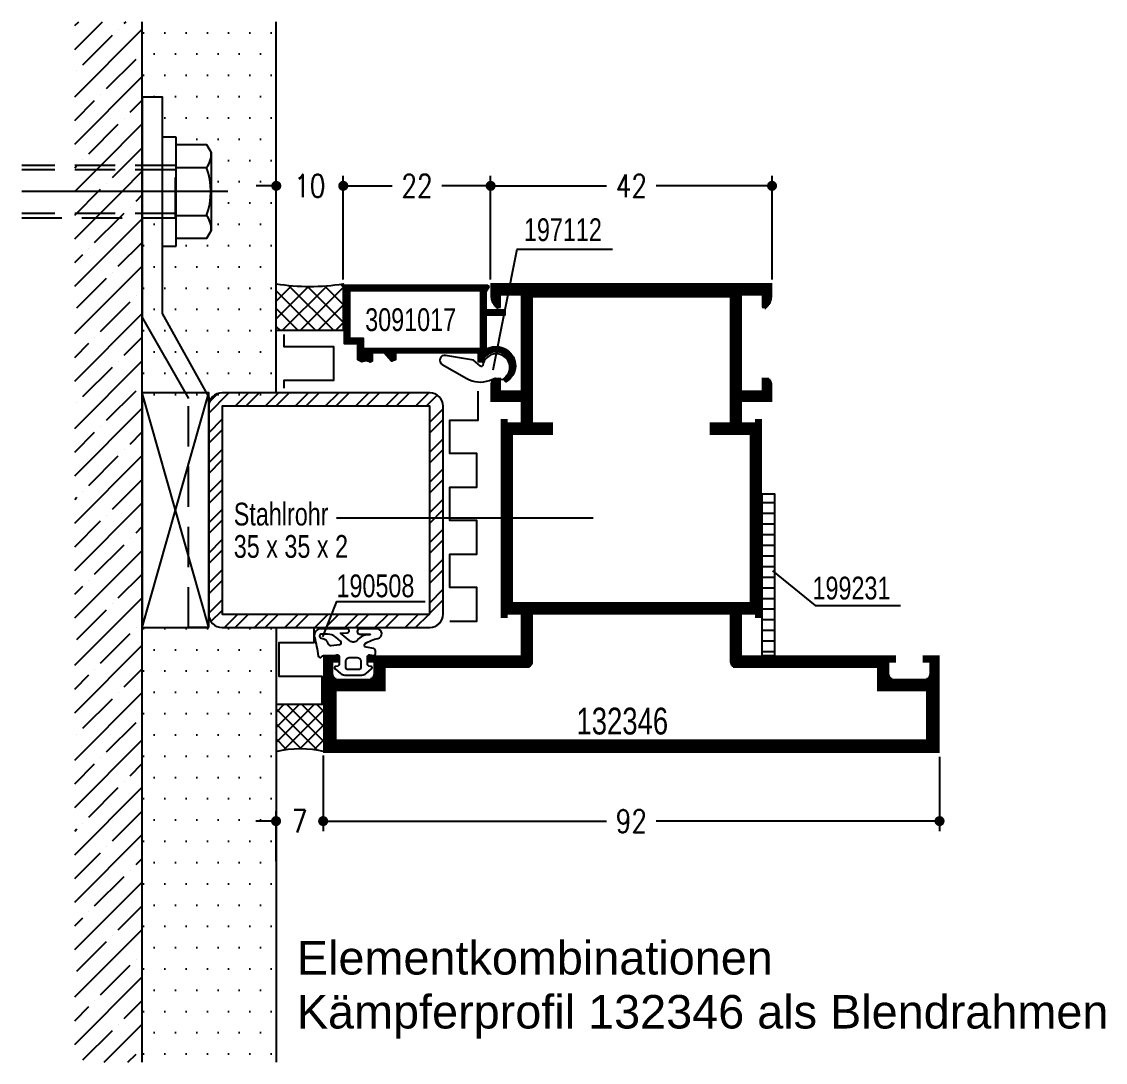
# Model space of a CAD drawing. Extents: x 14 to 197, y 20 to 259.
# Drawn here: x 29 to 109.9, y 97.8 to 175.4 of the extents above; entities that cross this region are included whole.
import ezdxf

# ---------------------------------------------------------------- set-up
doc = ezdxf.new("R2010")
doc.units = 0
doc.header["$LTSCALE"] = 6
for name, pattern in [('AUSGEZOGEN', [0]), ('CENTER', [50.800000000000004, 31.75, -6.35, 6.35, -6.35]), ('VERDECKT', [0.75, 0.5, -0.25])]:
    doc.linetypes.add(name, pattern=pattern)
doc.layers.get('0').update_dxf_attribs({"color": 4, "linetype": 'CONTINUOUS'})
doc.layers.get('Defpoints').update_dxf_attribs({"linetype": 'CONTINUOUS'})
for name, color, linetype in [('01TXT', 7, 'CONTINUOUS'), ('CENT_25', 2, 'CENTER'), ('CONST18', 3, 'AUSGEZOGEN'), ('CONST25', 2, 'CONTINUOUS'), ('CONST35', 7, 'CONTINUOUS'), ('DICHT_PAR', 3, 'CONTINUOUS'), ('HIDE_25', 3, 'VERDECKT'), ('KN_PAR', 3, 'CONTINUOUS'), ('KN_SCH', 3, 'CONTINUOUS'), ('LLMASSE', 7, 'AUSGEZOGEN'), ('PNR', 7, 'CONTINUOUS'), ('TEXT', 7, 'CONTINUOUS')]:
    doc.layers.add(name, color=color, linetype=linetype)
doc.styles.add('SIM80S00', font='simplex.shx', dxfattribs={"width": 0.8})
doc.styles.add('SWISSCL', font='swisscl.ttf')
doc.styles.add('SWISSL', font='swissl.ttf')
doc.dimstyles.new('BEM_DOC_2', dxfattribs={"dimscale": 0.5, "dimtxt": 3.4, "dimasz": 1.5, "dimexe": 1.5, "dimexo": 0.6, "dimgap": 1.5, "dimtad": 0, "dimlfac": 2, "dimdsep": 46, "dimtxsty": 'SIM80S00', "dimblk": 'PUNKT', "dimcen": 0, "dimclrd": 3, "dimclre": 3, "dimclrt": 3, "dimadec": 0, "dimazin": 0, "dimtfac": 0.6999999999999998, "dimtofl": 0, "dimtmove": 2, "dimatfit": 3, "dimldrblk": 'PUNKT', "dimfxl": 1, "dimtolj": 1, "dimarcsym": 0})
pattern_1 = [(0, (0, 0), (0.79375, 1.5875), [0, -1.5875])]

# ---------------------------------------------------------------- blocks, each defined once
blk = doc.blocks.new('WI190508')
at = {"linetype": 'CONTINUOUS'}
for points in [[(4, 0.330593, 0.494357), (2.737419, 1.295503, -0.035396), (-0.037156, 0.74769, 0.7191390000000001), (-0.15, 0.190192, -0.267949), (0, -0.069615), (0, -1.687299), (0.089778, -2.022354, -0.493145), (-0.2, -2.4), (-1.269802, -2.4, -0.339454), (-1.55958, -2.177646), (-1.647845, -1.848236, 0.606815), (-1.994239, -1.771442), (-2.666044, -2.572069, 0.176327), (-2.9, -3.214857), (-2.9, -5.785143, 0.176327), (-2.666044, -6.427931), (-1.994239, -7.228558, 0.606815), (-1.647845, -7.151764), (-1.55958, -6.822353999999999, -0.339454), (-1.269802, -6.6), (-0.2, -6.6, -0.458807), (0.096639, -6.944777), (0.00224, -7.570148, 0.458807), (0.2, -7.8), (0.74827, -7.8, 0.36397), (1.043712, -7.552094), (1.247227, -6.397906, -0.676335), (1.792219, -6.283492, -0.102989), (2.554156, -8.173867, 0.8837860000000001), (4, -8.04999), (3.999963, -5.482666, 1), (3.199963, -5.482678), (3.199981, -6.959881, -1.000006), (3.107969, -6.959881), (3.107969, -6.747519, 0.236839), (2.316582, -5.137422, -0.426544), (2.183394, -3.990297), (3.35751, -2.569926), (3.4, -3.584999, 1), (4, -3.584999), (4, 0.330593)], [(3.2, -0.628273), (3.2, 0.230593, 0.876976), (2.610222, 0.308239), (2.50596, -0.080872, -0.282773), (1.897392, -0.65679, 0.3848), (1.502766, -1.198664), (1.634079, -2.44197, 0.664354), (2.163647, -2.601599), (2.741515, -1.90253, 0.174429), (3.2, -0.628273)], [(-0.3, -5.1, -0.414214), (-0.8, -5.6), (-1.8, -5.6, -0.414214), (-2.1, -5.3), (-2.1, -3.7, -0.414214), (-1.8, -3.4), (-0.8, -3.4, -0.414214), (-0.3, -3.9), (-0.3, -5.1)]]:
    blk.add_lwpolyline(points, format="xyb", close=True, dxfattribs=at)
blk = doc.blocks.new('B-LL3091017')
at = {"layer": 'KN_SCH'}
h = blk.add_hatch(dxfattribs=at)
h.set_pattern_fill('_U', color=256, scale=0.2, angle=90, style=0, pattern_type=0)
h.set_pattern_definition([(90, (-6.131679800926612, 9.469847541320295), (-0.2, 1.224606353822377e-17), [])])
edge = h.paths.add_edge_path()
edge.add_line((-0.2000000000009834, 0.415470053889778), (-0.4500000000007063, 0.2711324865925286))
edge.add_line((-0.4500000000007063, 0.2711324865925286), (-1.192820323028281, 0.7000000000520137))
edge.add_line((-1.192820323028281, 0.7000000000520137), (-3.9000000000007, 0.7000000000520137))
edge.add_line((-3.9000000000007, 0.7000000000520137), (-3.9000000000007, -2.099999999956796))
edge.add_line((-3.9000000000007, -2.099999999956796), (-4.69999999997213, -2.099999999974377))
edge.add_line((-4.69999999997213, -2.099999999974377), (-4.700000000002895, 0.70000000005696))
edge.add_line((-4.700000000002895, 0.70000000005696), (-9.727387838692433, 0.6999999999325972))
edge.add_line((-9.727387838692433, 0.6999999999325972), (-9.528269250159578, 0.05294117644418961))
edge.add_arc((-12.29999999872904, -0.8000000008871568), 2.89999999906083, -89.92098258777139, 17.104635200147015, ccw=False)
edge.add_arc((-12.18013563536923, -0.9023955340299805), 2.800000000000014, 209.2081415122017, 267.62840437632906, ccw=False)
edge.add_line((-14.62412332264755, -2.268749874760098), (-14.4292421463304, -2.06928790290832))
edge.add_line((-14.4292421463304, -2.06928790290832), (-13.75317870728265, -2.384541461934856))
edge.add_arc((-12.2999999992584, -0.8000000003272918), 2.150000000234527, 227.476148093069, 434.3952468897883)
edge.add_line((-11.72165059867077, 1.270751547263192), (-11.67196451362344, 1.800000000072703))
edge.add_line((-11.67196451362344, 1.800000000072703), (-10.29999999984433, 1.800000000228566))
edge.add_line((-10.29999999984433, 1.800000000228566), (-10.30000000000327, 14.20000000005201))
edge.add_line((-10.30000000000328, 14.20000000005201), (-11.35995849235872, 14.200000000052))
edge.add_line((-11.35995849235872, 14.200000000052), (-11.58555826417151, 14.81983027894176))
edge.add_line((-11.58555826417151, 14.81983027894176), (-10.30000000000071, 15.8985417442644))
edge.add_line((-10.30000000000071, 15.8985417442644), (-10.30000000000071, 17.700000000052))
edge.add_line((-10.30000000000071, 17.700000000052), (-11.57394825535001, 17.70000000005201))
edge.add_line((-11.57394825535001, 17.70000000005201), (-11.70205327634678, 17.96789249301427))
edge.add_arc((-12.71191334812911, 18.6161074528359), 1.199999999465322, 327.304165933598, 390.0745233803037)
edge.add_line((-11.67346414991038, 19.2174586492558), (-11.37731420804809, 19.80000000005201))
edge.add_line((-11.37731420804809, 19.80000000005201), (-8.999999999997629, 19.80000000005199))
edge.add_line((-8.99999999999763, 19.80000000005199), (-9.0000000000284, 21.80000000002304))
edge.add_line((-9.000000000028399, 21.80000000002304), (-0.2000000000514977, 21.80000000010151))
edge.add_line((-0.2000000000514977, 21.80000000010151), (-0.2000000000009834, 0.4154700538897771))
h.paths.add_polyline_path([(-1.000000000000698, 1.500000000052034), (-9.70000000000072, 1.500000000052013), (-9.700000000000706, 19.00000000003968), (-8.19999999991764, 19.00000000013197), (-8.200000000009936, 21.00000000005201), (-1.000000000000703, 21.00000000005204)], flags=16)
at = {"layer": 'KN_PAR'}
blk.add_lwpolyline([(-0.2000000000009834, 0.415470053889778), (-0.4500000000007063, 0.2711324865925286), (-1.192820323028281, 0.7000000000520137), (-3.9000000000007, 0.7000000000520137), (-3.9000000000007, -2.099999999956796), (-4.69999999997213, -2.099999999974377), (-4.700000000002895, 0.70000000005696), (-9.727387838692433, 0.6999999999325972), (-9.528269250159576, 0.05294117644418961, -0.5041816791603327), (-12.29600056936972, -3.69999724211302, -0.26057490377308), (-14.62412332264755, -2.268749874760098), (-14.4292421463304, -2.06928790290832), (-13.75317870728265, -2.384541461934856, 1.267573365754594), (-11.72165059867077, 1.270751547263192), (-11.67196451362344, 1.800000000072703), (-10.29999999984433, 1.800000000228566), (-10.30000000000328, 14.20000000005201), (-11.35995849235872, 14.200000000052), (-11.58555826417151, 14.81983027894176), (-10.30000000000071, 15.8985417442644), (-10.30000000000071, 17.700000000052), (-11.57394825535001, 17.70000000005201), (-11.70205327634678, 17.96789249301427, 0.2809477689696845), (-11.67346414991038, 19.2174586492558), (-11.37731420804809, 19.80000000005201), (-8.99999999999763, 19.80000000005199), (-9.000000000028399, 21.80000000002304), (-0.2000000000514977, 21.80000000010151), (-0.2000000000009834, 0.415470053889778)], format="xyb", close=True, dxfattribs=at)
blk.add_lwpolyline([(-1.000000000000698, 1.500000000052034), (-9.70000000000072, 1.500000000052013), (-9.700000000000706, 19.00000000003968), (-8.19999999991764, 19.00000000013197), (-8.200000000009936, 21.00000000005201), (-1.000000000000703, 21.00000000005204), (-1.000000000000698, 1.500000000052034)], close=True, dxfattribs=at)
blk = doc.blocks.new('PUNKT')
at = {"color": 0, "linetype": 'CONTINUOUS'}
blk.add_line((-0.5, 0), (-1, 0), dxfattribs=at)
at = {"color": 0, "linetype": 'CONTINUOUS', "const_width": 0.5}
blk.add_lwpolyline([(-0.25, 0, 1), (0.25, 0, 1)], format="xyb", close=True, dxfattribs=at)
blk = doc.blocks.new('*D31')
at = {"layer": 'Defpoints', "color": 0, "transparency": 16777216}
for p in [(53.00437400286387, 163.2), (53.00437400286387, 155.9), (64.00437400286387, 155.899976)]:
    blk.add_point(p, dxfattribs=at)
at = {"layer": 'LLMASSE', "color": 3, "lineweight": -2, "transparency": 16777216}
for p, q in [((53.00437400286387, 156.2), (53.00437400286387, 163.95)), ((64.00437400286387, 156.199976), (64.00437400286387, 163.95)), ((53.75437400286387, 163.2), (56.65342162191149, 163.2)), ((63.25437400286387, 163.2), (60.35532638381625, 163.2))]:
    blk.add_line(p, q, dxfattribs=at)
at = {"layer": 'LLMASSE', "color": 3, "lineweight": -2, "transparency": 16777216, "xscale": 0.75, "yscale": 0.75, "zscale": 0.75, "rotation": 180}
blk.add_blockref('PUNKT', (53.00437400286387, 163.2), dxfattribs=at)
at = {"layer": 'LLMASSE', "color": 3, "lineweight": -2, "transparency": 16777216, "xscale": 0.75, "yscale": 0.75, "zscale": 0.75}
blk.add_blockref('PUNKT', (64.00437400286387, 163.2), dxfattribs=at)
at = {"layer": 'LLMASSE', "color": 3, "transparency": 16777216, "insert": (58.50437400286387, 163.2), "char_height": 1.7, "attachment_point": 5, "style": 'SIM80S00'}
blk.add_mtext('\\A1;22', dxfattribs=at)
blk = doc.blocks.new('*D32')
at = {"layer": 'Defpoints', "color": 0, "transparency": 16777216}
for p in [(51.50437418857814, 120.9000009999984), (97.50437200286365, 120.8999755000001), (97.50437200286365, 115.800001)]:
    blk.add_point(p, dxfattribs=at)
at = {"layer": 'LLMASSE', "color": 3, "lineweight": -2, "transparency": 16777216}
for p, q in [((51.50437418857814, 120.6000009999984), (51.50437418857814, 115.050001)), ((97.50437200286365, 120.5999755000001), (97.50437200286365, 115.050001)), ((52.25437418857814, 115.800001), (72.65342071476852, 115.800001)), ((96.75437200286365, 115.800001), (76.35532547667327, 115.800001))]:
    blk.add_line(p, q, dxfattribs=at)
at = {"layer": 'LLMASSE', "color": 3, "lineweight": -2, "transparency": 16777216, "xscale": 0.75, "yscale": 0.75, "zscale": 0.75, "rotation": 180}
blk.add_blockref('PUNKT', (51.50437418857814, 115.800001), dxfattribs=at)
at = {"layer": 'LLMASSE', "color": 3, "lineweight": -2, "transparency": 16777216, "xscale": 0.75, "yscale": 0.75, "zscale": 0.75}
blk.add_blockref('PUNKT', (97.50437200286365, 115.800001), dxfattribs=at)
at = {"layer": 'LLMASSE', "color": 3, "transparency": 16777216, "insert": (74.5043730957209, 115.800001), "char_height": 1.7, "attachment_point": 5, "style": 'SIM80S00'}
blk.add_mtext('\\A1;92', dxfattribs=at)
blk = doc.blocks.new('*D33')
at = {"layer": 'Defpoints', "color": 0, "transparency": 16777216}
for p in [(64.00437400286387, 163.2), (64.00437400286387, 155.899976), (85.00437000286388, 155.9)]:
    blk.add_point(p, dxfattribs=at)
at = {"layer": 'LLMASSE', "color": 3, "lineweight": -2, "transparency": 16777216}
for p, q in [((64.00437400286387, 156.199976), (64.00437400286387, 163.95)), ((85.00437000286388, 156.2), (85.00437000286388, 163.95)), ((64.75437400286387, 163.2), (72.6534196219115, 163.2)), ((84.25437000286388, 163.2), (76.35532438381625, 163.2))]:
    blk.add_line(p, q, dxfattribs=at)
at = {"layer": 'LLMASSE', "color": 3, "lineweight": -2, "transparency": 16777216, "xscale": 0.75, "yscale": 0.75, "zscale": 0.75, "rotation": 180}
blk.add_blockref('PUNKT', (64.00437400286387, 163.2), dxfattribs=at)
at = {"layer": 'LLMASSE', "color": 3, "lineweight": -2, "transparency": 16777216, "xscale": 0.75, "yscale": 0.75, "zscale": 0.75}
blk.add_blockref('PUNKT', (85.00437000286388, 163.2), dxfattribs=at)
at = {"layer": 'LLMASSE', "color": 3, "transparency": 16777216, "insert": (74.50437200286387, 163.2), "char_height": 1.7, "attachment_point": 5, "style": 'SIM80S00'}
blk.add_mtext('\\A1;42', dxfattribs=at)
blk = doc.blocks.new('*D36')
at = {"layer": 'Defpoints', "color": 0, "transparency": 16777216}
for p in [(48.00437400286387, 163.2), (48.00437400286387, 159.9), (53.00437400286387, 155.9)]:
    blk.add_point(p, dxfattribs=at)
at = {"layer": 'LLMASSE', "color": 3, "lineweight": -2, "transparency": 16777216}
for p, q in [((48.00437400286387, 160.2), (48.00437400286387, 163.95)), ((53.00437400286387, 156.2), (53.00437400286387, 163.95)), ((47.25437400286387, 163.2), (46.50437400286387, 163.2)), ((53.75437400286387, 163.2), (54.50437400286387, 163.2))]:
    blk.add_line(p, q, dxfattribs=at)
at = {"layer": 'LLMASSE', "color": 3, "lineweight": -2, "transparency": 16777216, "xscale": 0.75, "yscale": 0.75, "zscale": 0.75}
blk.add_blockref('PUNKT', (48.00437400286387, 163.2), dxfattribs=at)
at = {"layer": 'LLMASSE', "color": 3, "lineweight": -2, "transparency": 16777216, "xscale": 0.75, "yscale": 0.75, "zscale": 0.75, "rotation": 180}
blk.add_blockref('PUNKT', (53.00437400286387, 163.2), dxfattribs=at)
at = {"layer": 'LLMASSE', "color": 3, "transparency": 16777216, "insert": (50.50437400286387, 163.2), "char_height": 1.7, "attachment_point": 5, "style": 'SIM80S00'}
blk.add_mtext('\\A1;10', dxfattribs=at)
blk = doc.blocks.new('*D37')
at = {"layer": 'Defpoints', "color": 0, "transparency": 16777216}
for p in [(51.50437418857496, 121.0000009999744), (47.98890138376396, 115.800001), (47.98890138376396, 112.500001)]:
    blk.add_point(p, dxfattribs=at)
at = {"layer": 'LLMASSE', "color": 3, "lineweight": -2, "transparency": 16777216}
for p, q in [((51.50437418857496, 120.7000009999744), (51.50437418857496, 115.050001)), ((47.98890138376396, 112.800001), (47.98890138376396, 116.550001)), ((47.23890138376396, 115.800001), (46.48890138376396, 115.800001)), ((52.25437418857496, 115.800001), (53.00437418857496, 115.800001))]:
    blk.add_line(p, q, dxfattribs=at)
at = {"layer": 'LLMASSE', "color": 3, "lineweight": -2, "transparency": 16777216, "xscale": 0.75, "yscale": 0.75, "zscale": 0.75}
blk.add_blockref('PUNKT', (47.98890138376396, 115.800001), dxfattribs=at)
at = {"layer": 'LLMASSE', "color": 3, "lineweight": -2, "transparency": 16777216, "xscale": 0.75, "yscale": 0.75, "zscale": 0.75, "rotation": 180}
blk.add_blockref('PUNKT', (51.50437418857496, 115.800001), dxfattribs=at)
at = {"layer": 'LLMASSE', "color": 3, "transparency": 16777216, "insert": (49.74663778616946, 115.800001), "char_height": 1.7, "attachment_point": 5, "style": 'SIM80S00'}
blk.add_mtext('\\A1;7', dxfattribs=at)
blk = doc.blocks.new('*X24')
for p, q in [((51.26468280607801, 109.6009922539682), (51.66369055210987, 110)), ((51.53720960864646, 107.2218686270871), (54.31534098155942, 110)), ((51.6175660474001, 104.6505746363912), (56.96699141100896, 110)), ((58.19999999999997, 103.5506761964228), (51.75067619642269, 110)), ((58.19999999999997, 106.2023266258723), (54.40232662587225, 110)), ((58.19999999999997, 108.8539770553219), (57.0539770553218, 110)), ((51.45200664524088, 101.8333648047824), (58.19999999999997, 108.5813581595415)), ((58.19999999999997, 100.8990257669732), (51.50745407103863, 107.5915716959345)), ((52.2702922699081, 100), (58.19999999999997, 105.9297077300919)), ((56.44737533752356, 100), (51.61910953655631, 104.8282658009673)), ((53.79572490807401, 100), (51.49767752916882, 102.2980473789052)), ((54.92194269935765, 100), (58.19999999999997, 103.2780573006424)), ((57.5735931288072, 100), (58.19999999999996, 100.6264068711928))]:
    blk.add_line(p, q)
blk = doc.blocks.new('*X21')
for p, q in [((17.95705173672568, 169.9850096918334), (20.02204204489228, 172.05)), ((17.95705173672568, 171.7527766477661), (18.25427508895955, 172.05)), ((17.95705173672568, 166.4494757859007), (23.00000000000006, 171.492424049175)), ((21.21320343263006, 171.4733944377378), (21.21320343263006, 171.4733944377378)), ((21.65514517087166, 171.9153361759793), (21.78980899489228, 172.05)), ((18.56155300318051, 168.8217440082882), (20.77126169438847, 171.0314526994962)), ((20.32931995614688, 167.0539770553218), (22.53902864735484, 169.2636857465298)), ((22.98097038559643, 169.7056274847714), (22.98097038559643, 169.7056274847714)), ((18.11961126493892, 168.3798022700466), (18.11961126493892, 168.3798022700466)), ((17.95705173672568, 162.9139418799679), (23.00000000000006, 167.9568901432423)), ((19.88737821790529, 166.6120353170803), (19.88737821790529, 166.6120353170803)), ((17.95705173672568, 164.6817088359007), (19.44543647966369, 166.1700935788387)), ((22.09708690911325, 165.2862101023555), (23.00000000000005, 166.1891231932423)), ((19.00349474142211, 162.1926179346643), (21.21320343263007, 164.4023266258723)), ((19.90194384099213, 161.3233000783016), (23.00000000000006, 164.4213562373095)), ((21.65514517087166, 164.8442683641139), (21.65514517087166, 164.8442683641139)), ((21.66971079099213, 161.3233000783016), (22.98097038559644, 162.6345596729059)), ((18.56155300318051, 161.7506761964227), (18.56155300318051, 161.7506761964227)), ((17.95705173672568, 161.1461749299679), (18.11961126493892, 161.3087344581812)), ((17.95705173672568, 159.3784079740352), (19.57694384099215, 160.9983000783016)), ((19.57694384099215, 160.9983000783016), (19.90194384099211, 161.3233000783016)), ((20.77126169438847, 160.4248509816979), (21.34471079099215, 160.9983000783016)), ((21.34471079099215, 160.9983000783016), (21.66971079099211, 161.3233000783016)), ((21.48747774692498, 159.3733000783018), (23.00000000000005, 160.8858223313768)), ((18.09471079099218, 157.7483000783017), (19.71971079099225, 159.3733000783018)), ((19.71971079099225, 159.3733000783018), (19.88737821790529, 159.5409675052148)), ((19.8624777469249, 157.7483000783017), (21.48747774692497, 159.3733000783017)), ((20.32931995614688, 159.9829092434564), (20.32931995614688, 159.9829092434564)), ((22.53902864735485, 158.6570840287316), (23.00000000000007, 159.1180553813768)), ((17.95705173672568, 157.6106410240352), (18.09471079099215, 157.7483000783016)), ((19.53747774692492, 157.4233000783017), (19.86247774692488, 157.7483000783016)), ((21.30524469692492, 157.4233000783017), (21.63024469692488, 157.7483000783016)), ((21.6302446969249, 157.7483000783016), (21.65514517087167, 157.7732005522484)), ((22.09708690911326, 158.21514229049), (22.09708690911326, 158.21514229049)), ((17.95705173672568, 155.8428740681024), (19.53747774692488, 157.4233000783017)), ((17.95705173672568, 152.3073401621697), (23.00000000000005, 157.3502884254441)), ((19.44543647966369, 155.5634918610404), (21.30524469692486, 157.4233000783016)), ((21.21320343263006, 153.7957249080741), (23.00000000000004, 155.5825214754441)), ((17.95705173672568, 154.0751071181024), (18.56155300318051, 154.6796083845573)), ((19.0034947414221, 155.1215501227989), (19.0034947414221, 155.1215501227989)), ((17.95705173672568, 148.771806256237), (23.00000000000005, 153.8147545195113)), ((18.11961126493892, 150.702132740383), (20.32931995614688, 152.9118414315909)), ((20.77126169438847, 153.3537831698325), (20.77126169438847, 153.3537831698325)), ((22.98097038559643, 152.0279579551077), (23.00000000000004, 152.0469875695113)), ((22.53902864735484, 151.5860162168661), (22.53902864735484, 151.5860162168661)), ((19.88737821790529, 148.9343657874165), (22.09708690911325, 151.1440744786245)), ((17.95705173672568, 145.2362723503042), (23.00000000000005, 150.2792206135786)), ((17.95705173672568, 147.004039306237), (19.0034947414221, 148.0504823109334)), ((19.44543647966369, 148.492424049175), (19.44543647966369, 148.492424049175)), ((21.65514517087167, 147.1665988344502), (23.00000000000005, 148.5114536635786)), ((17.95705173672568, 141.7007384443715), (23.00000000000005, 146.7436867076458)), ((21.21320343263007, 146.7246570962086), (21.21320343263007, 146.7246570962086)), ((18.56155300318052, 144.0730066667591), (20.77126169438848, 146.282715357967)), ((22.98097038559644, 144.9568901432422), (22.98097038559644, 144.9568901432422)), ((20.32931995614689, 142.3052397137927), (22.53902864735485, 144.5149484050006)), ((17.95705173672568, 138.1652045384388), (23.00000000000005, 143.2081528017131)), ((18.11961126493893, 143.6310649285175), (18.11961126493893, 143.6310649285175)), ((19.8873782179053, 141.8632979755511), (19.8873782179053, 141.8632979755511)), ((17.95705173672568, 139.9329714943715), (19.44543647966371, 141.4213562373095)), ((22.09708690911326, 140.5374727608263), (23.00000000000005, 141.4403858517131)), ((21.65514517087167, 140.0955310225847), (21.65514517087167, 140.0955310225847)), ((17.95705173672568, 134.629670632506), (23.00000000000005, 139.6726188957804)), ((19.00349474142211, 137.4438805931352), (21.21320343263007, 139.6535892843431)), ((20.77126169438848, 135.6761136401688), (22.98097038559644, 137.8858223313767)), ((18.56155300318052, 137.0019388548936), (18.56155300318052, 137.0019388548936)), ((17.95705173672568, 136.3974375884387), (18.11961126493893, 136.559997116652)), ((17.95705173672568, 131.0941367265733), (23.00000000000005, 136.1370849898476)), ((20.32931995614689, 135.2341719019272), (20.32931995614689, 135.2341719019272)), ((17.95705173672568, 132.861903682506), (19.8873782179053, 134.7922301636856)), ((22.53902864735485, 133.9083466872024), (23.00000000000004, 134.3693180398476)), ((22.09708690911326, 133.4664049489608), (22.09708690911326, 133.4664049489608)), ((19.44543647966371, 130.8147545195113), (21.65514517087167, 133.0244632107192)), ((17.95705173672568, 127.5586028206405), (23.00000000000004, 132.6015510839149)), ((19.00349474142211, 130.3728127812697), (19.00349474142211, 130.3728127812697)), ((21.21320343263007, 129.0469875665449), (23.00000000000004, 130.8337841339149)), ((17.95705173672568, 129.3263697765733), (18.56155300318052, 129.9308710430281)), ((17.95705173672568, 124.0230689147078), (23.00000000000004, 129.0660171779822)), ((20.77126169438848, 128.6050458283033), (20.77126169438848, 128.6050458283033)), ((18.11961126493893, 125.9533953988538), (20.32931995614689, 128.1631040900618)), ((22.98097038559644, 127.2792206135786), (23.00000000000004, 127.2982502279822)), ((19.8873782179053, 124.1856284458874), (22.09708690911326, 126.3953371370954)), ((22.53902864735485, 126.837278875337), (22.53902864735485, 126.837278875337)), ((17.95705173672568, 120.4875350087751), (23.00000000000004, 125.5304832720494)), ((19.44543647966371, 123.7436867076458), (19.44543647966371, 123.7436867076458)), ((21.65514517087167, 122.4178614929211), (23.00000000000004, 123.7627163220494)), ((17.95705173672568, 122.2553019647078), (19.00349474142211, 123.3017449694042)), ((17.95705173672568, 116.9520011028423), (23.00000000000004, 121.9949493661167)), ((18.56155300318052, 119.3242693252299), (20.77126169438848, 121.5339780164379)), ((21.21320343263007, 121.9759197546795), (21.21320343263007, 121.9759197546795)), ((20.32931995614689, 117.5565023722635), (22.53902864735485, 119.7662110634715)), ((22.98097038559644, 120.2081528017131), (22.98097038559644, 120.2081528017131)), ((17.95705173672568, 113.4164671969096), (23.00000000000004, 118.4594154601839)), ((18.11961126493893, 118.8823275869883), (18.11961126493893, 118.8823275869883)), ((17.95705173672568, 115.1842341528423), (19.44543647966371, 116.6726188957803)), ((19.8873782179053, 117.1145606340219), (19.8873782179053, 117.1145606340219)), ((22.09708690911326, 115.7887354192972), (23.00000000000004, 116.691648510184)), ((17.95705173672568, 109.8809332909769), (23.00000000000004, 114.9238815542512)), ((19.00349474142211, 112.695143251606), (21.21320343263007, 114.904851942814)), ((21.65514517087167, 115.3467936810556), (21.65514517087167, 115.3467936810556)), ((20.77126169438847, 110.9273762986397), (22.98097038559643, 113.1370849898476)), ((17.95705173672568, 111.6487002469096), (18.11961126493893, 111.8112597751228)), ((18.56155300318052, 112.2532015133644), (18.56155300318052, 112.2532015133644)), ((17.95705173672568, 106.3453993850441), (23.00000000000004, 111.3883476483185)), ((17.95705173672568, 108.1131663409769), (19.88737821790529, 110.0434928221565)), ((20.32931995614688, 110.4854345603981), (20.32931995614688, 110.4854345603981)), ((22.53902864735484, 109.1596093456733), (23.00000000000003, 109.6205806983185)), ((22.09708690911325, 108.7176676074317), (22.09708690911325, 108.7176676074317)), ((17.95705173672568, 102.8098654791114), (23.00000000000004, 107.8528137423857)), ((19.44543647966369, 106.0660171779821), (21.65514517087166, 108.2757258691901)), ((21.21320343263006, 104.2982502250158), (23.00000000000003, 106.0850467923857)), ((17.95705173672568, 104.5776324350441), (18.56155300318051, 105.182133701499)), ((19.0034947414221, 105.6240754397406), (19.0034947414221, 105.6240754397406)), ((17.95705173672568, 99.27433157317864), (23.00000000000003, 104.317279836453)), ((20.77126169438847, 103.8563084867742), (20.77126169438847, 103.8563084867742)), ((18.11961126493892, 101.2046580573246), (20.32931995614688, 103.4143667485326)), ((22.53902864735484, 102.0885415338078), (22.53902864735484, 102.0885415338078)), ((22.98097038559643, 102.5304832720494), (23.00000000000003, 102.549512886453)), ((19.88737821790529, 99.43689110435825), (22.09708690911325, 101.6465997955662)), ((17.95705173672568, 95.7387976672459), (23.00000000000003, 100.7817459305202)), ((19.44543647966369, 98.99494936611666), (19.44543647966369, 98.99494936611666)), ((21.65514517087166, 97.66912415139188), (23.00000000000003, 99.01397898052025)), ((17.95705173672568, 97.50656462317863), (19.0034947414221, 98.55300762787506)), ((20.15378797541254, 94.40000000000003), (23.00000000000003, 97.2462120245875)), ((21.21320343263006, 97.22718241315029), (21.21320343263006, 97.22718241315029)), ((18.56155300318051, 94.57553198370073), (20.77126169438847, 96.78524067490869)), ((22.98097038559643, 95.45941546018392), (22.98097038559643, 95.45941546018392)), ((21.92155492541255, 94.40000000000003), (22.53902864735484, 95.01747372194232))]:
    blk.add_line(p, q)
blk = doc.blocks.new('B-LL197112')
at = {"layer": 'DICHT_PAR'}
blk.add_lwpolyline([(1.4, 0.768, 1.597325), (2.982, 4.1, -0.580267), (2.807, 4.4), (3.5, 5.6), (3.5, 9.818999999999999, 0.8391), (2.081, 10.069), (0.638, 6.103, 0.221695), (0.9329999999999999, 2.735), (1.4, 1.925), (1.4, 0.768)], format="xyb", dxfattribs=at)

msp = doc.modelspace()

# ---------------------------------------------------------------- hatches: boundary and pattern name
at = {"layer": 'CONST18'}
h = msp.add_hatch(dxfattribs=at)
h.set_pattern_fill('ANSI37', color=256, scale=0.25, style=0)
h.set_pattern_definition([(45, (15.00437400286387, 0), (-0.561266007566822, 0.5612660075668221), []), (135, (15.00437400286387, 0), (-0.5612660075668221, -0.561266007566822), [])])
edge = h.paths.add_edge_path()
edge.add_line((47.98890138376396, 124.5000009999745), (47.98890138376396, 121.0000009999745))
edge.add_arc((49.79663669330318, 113.3167732846484), 7.893028257577074, 76.7600664020593, 103.2399335979407, ccw=False)
edge.add_line((51.60437200284241, 121.0000009999745), (51.60437200284241, 124.5000009999745))
edge.add_line((51.60437200284241, 124.5000009999745), (47.98890138376396, 124.5000009999745))
at = {"layer": 'CONST35'}
h = msp.add_hatch(dxfattribs=at)
h.set_pattern_fill('DOTS', color=256, style=0)
h.set_pattern_definition(pattern_1)
h.paths.add_polyline_path([(48.00437400286387, 175.4499999999999), (38.00437400286387, 175.4499999999999), (38.00437400286387, 169.8233000783016), (39.50437400286387, 169.8233000783016), (39.50437400286387, 166.8358000783016), (40.54437400286429, 166.8358000783016), (40.54437400286429, 166.2833000783017), (42.80547888907972, 166.2833000783016), (43.15448696407975, 165.6788000783017, -0.02324418913647145), (43.15448696407975, 165.5196918835724), (43.15448696407975, 160.026908273031, -0.02324418913645893), (43.15448696407975, 159.8678000783017), (42.80547888907972, 159.2633000783017), (40.54437400286429, 159.2633000783017), (40.54437400286429, 158.7108000783018), (39.50437400286387, 158.7108000783018), (39.50437400286387, 160.8233000783017), (38.00437400286387, 160.8233000783017), (38.00437400286387, 147.2500000000001), (42.96142573958969, 147.2500000000001), (42.96142573958969, 146.2500000000001, -0.4142135623730951), (43.96142573958969, 147.2500000000001), (48.00437400286387, 147.25)])
h = msp.add_hatch(dxfattribs=at)
h.set_pattern_fill('ANSI31', color=256, scale=0.025, angle=315, style=0)
h.set_pattern_definition([(0, (-228.6695999177159, 0), (2.775557561562891e-17, 0.079375), [])])
edge = h.paths.add_edge_path()
edge.add_line((51.50437200291503, 120.9000228771241), (51.50437199950625, 128.150001003332))
edge.add_line((51.50437199950625, 128.150001003332), (52.75437199331554, 128.1500009904774))
edge.add_line((52.75437199331532, 128.1500009904773), (52.75437200289957, 127.6500010000103))
edge.add_line((52.75437200289957, 127.6500010000103), (52.25437200285864, 127.6500009999693))
edge.add_line((52.25437200285864, 127.6500009999693), (52.25437200288934, 126.8000010000001))
edge.add_arc((52.65437199768144, 126.800000994792), 0.3999999947921396, 179.9999992539935, 270.0000007459678)
edge.add_line((52.65437200288943, 126.4000009999999), (54.85437200288948, 126.400001))
edge.add_arc((54.85437194664155, 126.8000010562479), 0.4000000562478516, 270.0000080569047, 359.999991943079)
edge.add_line((55.25437200288934, 126.800001), (55.25437200289957, 127.6500010000718))
edge.add_line((55.25437200289957, 127.6500010000718), (54.75437200289957, 127.6500009999898))
edge.add_line((54.75437200289957, 127.6500009999897), (54.75437199950602, 128.1500010033319))
edge.add_line((54.75437199950625, 128.150001003332), (66.25437200296642, 128.1500228772267))
edge.add_line((66.25437200296642, 128.1500228772267), (66.25437200281249, 131.2500228772265))
edge.add_line((66.25437200281249, 131.2500228772266), (65.25437200288934, 131.2500165135135))
edge.add_line((65.25437200288934, 131.2500165135135), (65.25437200288934, 131.0000165135135))
edge.add_line((65.25437200288934, 131.0000165135135), (64.75437200288934, 131.0000165135135))
edge.add_line((64.75437200288934, 131.0000165135135), (64.75437200288934, 145.8000010000001))
edge.add_line((64.75437200288934, 145.800001), (65.25437200288934, 145.800001))
edge.add_line((65.25437200288934, 145.800001), (65.25437200288934, 145.550001))
edge.add_line((65.25437200288934, 145.550001), (66.25437200296619, 145.5500010000769))
edge.add_line((66.25437200296642, 145.5500010000769), (66.25437200291526, 147.1500010001795))
edge.add_line((66.25437200291503, 147.1500010001795), (64.0043720029048, 147.1500009999846))
edge.add_line((64.0043720029048, 147.1500009999846), (64.00437200288934, 148.400001))
edge.add_arc((64.50437200288934, 148.4000010000001), 0.5, 90, 180, ccw=False)
edge.add_line((64.50437200288934, 148.9000010000001), (64.75437200292004, 148.9000010000514))
edge.add_line((64.75437200292004, 148.9000010000512), (64.75437200292004, 147.9500009999692))
edge.add_line((64.75437200292004, 147.9500009999692), (66.25437200292004, 147.9500010000307))
edge.add_line((66.25437200292004, 147.9500010000307), (66.2543720029148, 155.0500010001794))
edge.add_line((66.25437200291503, 155.0500010001795), (64.75437200285864, 155.0500009999693))
edge.add_line((64.75437200285864, 155.0500009999693), (64.75437200288934, 154.150001))
edge.add_line((64.75437200288934, 154.1500010000001), (64.49830598571134, 154.0439349828221))
edge.add_line((64.49830598571157, 154.0439349828221), (64.29726522170313, 154.2449757468306))
edge.add_arc((65.00437200288934, 154.9520825280172), 1.000000000000018, 180.0000000000016, 225.0000000000017, ccw=False)
edge.add_line((64.00437200288934, 154.9520825280172), (64.00437200286365, 155.9000009999744))
edge.add_line((64.00437200286365, 155.9000009999744), (85.00437200296619, 155.899994877278))
edge.add_line((85.00437200296642, 155.899994877278), (85.00437200288957, 154.952076405167))
edge.add_arc((84.00437200288934, 154.9520764051668), 1, -44.999999999998806, 1.5916157281026244e-12, ccw=False)
edge.add_line((84.71147878407601, 154.2449696239804), (84.51043802006734, 154.0439288599719))
edge.add_line((84.51043802006734, 154.0439288599719), (84.25437200288934, 154.1499948771499))
edge.add_line((84.25437200288934, 154.1499948771499), (84.25437200285864, 155.0499948771807))
edge.add_line((84.25437200285864, 155.0499948771806), (82.75437200281249, 155.0499948770729))
edge.add_line((82.75437200281249, 155.0499948770729), (82.75437200292026, 147.949994877119))
edge.add_line((82.75437200292004, 147.949994877119), (84.25437200292004, 147.9499948771806))
edge.add_line((84.25437200292004, 147.9499948771805), (84.25437200287888, 148.8999948771395))
edge.add_line((84.25437200287911, 148.8999948771395), (84.50437200288934, 148.8999948771498))
edge.add_arc((84.50437200309443, 148.399994877355), 0.4999999997948805, -2.3504981072619557e-08, 90.00000002350328, ccw=False)
edge.add_line((85.00437200288934, 148.3999948771498), (85.0043720029048, 147.1499948771652))
edge.add_line((85.0043720029048, 147.1499948771652), (82.75437200281249, 147.1499948770729))
edge.add_line((82.75437200281249, 147.1499948770729), (82.75437200296619, 145.5499948770729))
edge.add_line((82.75437200296642, 145.5499948770729), (83.75437200288957, 145.5499948771498))
edge.add_line((83.75437200288934, 145.5499948771497), (83.75437200288934, 145.7999948771497))
edge.add_line((83.75437200288934, 145.7999948771497), (84.25437200288934, 145.7999948771497))
edge.add_line((84.25437200288934, 145.7999948771497), (84.25437200288934, 131.0000165135134))
edge.add_line((84.25437200288934, 131.0000165135135), (83.75437200288934, 131.0000165135135))
edge.add_line((83.75437200288934, 131.0000165135135), (83.75437200288934, 131.2500165135135))
edge.add_line((83.75437200288934, 131.2500165135135), (82.75437200281249, 131.2500228770728))
edge.add_line((82.75437200281249, 131.2500228770726), (82.75437200296619, 128.1500228770728))
edge.add_line((82.75437200296642, 128.1500228770728), (94.2543720062215, 128.1500010033833))
edge.add_line((94.25437200622127, 128.1500010033832), (94.25437200289957, 127.6500010000102))
edge.add_line((94.25437200289957, 127.6500010000103), (93.75437200285842, 127.6500009999693))
edge.add_line((93.75437200285864, 127.6500009999693), (93.75437200288934, 126.800001))
edge.add_arc((94.15437205913736, 126.8000010562479), 0.4000000562478516, 180.0000080569209, 269.9999919430953)
edge.add_line((94.15437200288943, 126.400001), (96.35437200288948, 126.4000009999998))
edge.add_arc((96.35437200809724, 126.800000994792), 0.3999999947921538, 269.9999992540342, 360.0000007460065)
edge.add_line((96.75437200288934, 126.8000010000001), (96.75437200289957, 127.6500010000718))
edge.add_line((96.75437200289957, 127.6500010000718), (96.25437200289957, 127.6500009999898))
edge.add_line((96.25437200289957, 127.6500009999897), (96.25437201241198, 128.150000990426))
edge.add_line((96.25437201241198, 128.1500009904261), (97.50437200622127, 128.1500010033833))
edge.add_line((97.50437200622127, 128.1500010033832), (97.50437200291503, 120.9000228771753))
edge.add_line((97.50437200291503, 120.9000228771754), (51.50437200291503, 120.9000228771241))
edge = h.paths.add_edge_path(flags=16)
edge.add_line((52.50437200288934, 121.9000228771497), (52.50437200288934, 125.5000228771496))
edge.add_line((52.50437200288934, 125.5000228771496), (56.15437200296628, 125.5000228772265))
edge.add_line((56.15437200296628, 125.5000228772266), (56.15437200288943, 127.2500228771498))
edge.add_line((56.15437200288943, 127.2500228771497), (66.65437200288943, 127.2500228771498))
edge.add_arc((66.65437200288943, 127.7500228771498), 0.5000000000000142, 270, 359.9999999999984)
edge.add_line((67.15437200288943, 127.7500228771498), (67.15437200288943, 131.2500228771498))
edge.add_line((67.15437200288943, 131.2500228771497), (81.85437200288948, 131.2500228771497))
edge.add_line((81.85437200288948, 131.2500228771497), (81.85437200288948, 127.7500228771498))
edge.add_arc((82.35437200288948, 127.7500228771498), 0.5, 180, 270)
edge.add_line((82.35437200288948, 127.2500228771498), (92.85437200288948, 127.2500228771498))
edge.add_line((92.85437200288948, 127.2500228771497), (92.85437200296633, 125.5000228770727))
edge.add_line((92.85437200296633, 125.5000228770728), (96.50437200288934, 125.5000228771497))
edge.add_line((96.50437200288957, 125.5000228771496), (96.50437200288957, 121.9000228771497))
edge.add_line((96.50437200288934, 121.9000228771497), (52.50437200288934, 121.9000228771497))
h.paths.add_polyline_path([(67.15437200288943, 154.9000165135135), (67.15437200288943, 145.5500228771497), (68.65437200288943, 145.5500228771497), (68.65437200288943, 144.6499948771497), (65.65437200288943, 144.6499948771497), (65.65437200288943, 132.1500228771498), (83.35437200288948, 132.1500228771498), (83.35437200288948, 144.6499948771497), (80.35437200288948, 144.6499948771497), (80.35437200288948, 145.5500228771497), (81.85437200288948, 145.5500228771497), (81.85437200288948, 154.9000165135135)], flags=16)
h = msp.add_hatch(dxfattribs=at)
h.set_pattern_fill('STEEL', color=256, scale=0.5, style=0)
h.set_pattern_definition([(45, (0, 0), (-1.122532015133644, 1.122532015133644), []), (45, (0, 0.7937500000000455), (-1.122532015133644, 1.122532015133644), [])])
h.paths.add_polyline_path([(59.46142573958969, 131.25), (59.46142573958969, 146.7500000000001), (43.96142573958969, 146.7500000000001), (43.96142573958969, 131.25)], flags=16)
edge = h.paths.add_edge_path()
edge.add_arc((59.46142573958969, 131.25), 1, 270, 360)
edge.add_line((60.46142573958969, 131.25), (60.46142573958969, 146.7500000000001))
edge.add_arc((59.46142573958969, 146.7500000000001), 1, 0, 90)
edge.add_line((59.46142573958969, 147.7500000000001), (43.96142573958969, 147.7500000000001))
edge.add_arc((43.96142573958969, 146.7500000000001), 1, 90, 180)
edge.add_line((42.96142573958969, 146.7500000000001), (42.96142573958969, 131.25))
edge.add_arc((43.96142573958969, 131.25), 1, 180, 270)
edge.add_line((43.96142573958969, 130.25), (59.46142573958969, 130.25))
h = msp.add_hatch(dxfattribs=at)
h.set_pattern_fill('DOTS', color=256, style=0)
h.set_pattern_definition(pattern_1)
h.paths.add_polyline_path([(38.00437400286387, 130.2499999999998), (47.98890138376396, 130.2499999999998), (47.98890138376396, 97.80000000000007), (38.00437400286387, 97.80000000000007)])

# ---------------------------------------------------------------- linework, layer by layer
at = {"layer": 'CENT_25'}
for points in [[(44.40142573958951, 162.7733000783018), (29.00437400286387, 162.7733000783018)], [(71.66044035817254, 138.39998325), (52.50816563725812, 138.39998325)]]:
    msp.add_lwpolyline(points, dxfattribs=at)
at = {"layer": 'CONST18', "linetype": 'CONTINUOUS'}
for p, q in [((84.25437205807157, 139.56473590085), (85.20437205807139, 139.56473590085)), ((84.25437205807157, 138.77098590085), (85.20437205807139, 138.77098590085)), ((84.25437205807157, 137.97723590085), (85.20437205807139, 137.97723590085)), ((84.25437205807157, 137.18348590085), (85.20437205807139, 137.18348590085)), ((84.25437205807157, 136.38973590085), (85.20437205807139, 136.38973590085)), ((84.25437205807157, 135.59598590085), (85.20437205807139, 135.59598590085)), ((84.25437205807157, 134.80223590085), (85.20437205807139, 134.80223590085)), ((84.25437205807157, 134.00848590085), (85.20437205807139, 134.00848590085)), ((84.25437205807157, 133.21473590085), (85.20437205807139, 133.21473590085)), ((84.25437205807157, 132.42098590085), (85.20437205807139, 132.42098590085)), ((84.25437205807157, 131.62723590085), (85.20437205807139, 131.62723590085)), ((84.25437205807157, 130.83348590085), (85.20437205807139, 130.83348590085)), ((84.25437205807157, 130.0397359008499), (85.20437205807139, 130.0397359008499)), ((84.25437205807157, 129.24598590085), (85.20437205807139, 129.24598590085)), ((84.25437205807157, 128.45223590085), (85.20437205807139, 128.45223590085))]:
    msp.add_line(p, q, dxfattribs=at)
at = {"layer": 'CONST18', "linetype": 'CONTINUOUS', "extrusion": (0, 0, -1)}
msp.add_lwpolyline([(-84.25437205807157, 140.18348590085), (-84.25437200359352, 128.1500010005528), (-85.20437200359333, 128.1500010005528), (-85.20437205807139, 140.18348590085)], close=True, dxfattribs=at)
at = {"layer": 'CONST25'}
for p, q in [((40.54437400286429, 166.8358000783016), (39.50437400286387, 166.8358000783016)), ((40.54437400286429, 158.7108000783018), (40.54437400286429, 166.8358000783016)), ((39.50437400286387, 158.7108000783018), (40.54437400286429, 158.7108000783018))]:
    msp.add_line(p, q, dxfattribs=at)
for points in [[(38.00437400286387, 97.80000000000007), (38.00437400286387, 175.4499999999999)], [(48.00437400286387, 147.7500000000001), (48.00437400286387, 175.4499999999999)], [(42.96142573958969, 147.4647745652176), (39.50437400286387, 153.6760678510826), (39.50437400286387, 169.8233000783016), (38.00437400286387, 169.8233000783016), (38.00437400286387, 153.3854779047928), (41.46142573958969, 147.3233000783017)], [(40.54437400286429, 164.5608000783017), (42.80547888907972, 164.5608000783017)], [(40.54437400286429, 160.9858000783016), (42.80547888907972, 160.9858000783016)], [(47.98890138376396, 130.25), (47.98890138376396, 97.80000000000007)]]:
    msp.add_lwpolyline(points, dxfattribs=at)
for points in [[(40.54437400286429, 166.2833000783017), (42.80547888907972, 166.2833000783017), (43.15448696407975, 165.6788000783016), (43.15448696407975, 159.8678000783017), (42.80547888907972, 159.2633000783017), (40.54437400286429, 159.2633000783017)], [(59.46142573958969, 131.25), (59.46142573958969, 146.7500000000001), (43.96142573958969, 146.7500000000001), (43.96142573958969, 131.25)]]:
    msp.add_lwpolyline(points, close=True, dxfattribs=at)
msp.add_lwpolyline([(59.46142573958969, 130.25, 0.4142135623730951), (60.46142573958969, 131.25), (60.46142573958969, 146.7500000000001, 0.4142135623730951), (59.46142573958969, 147.7500000000001), (43.96142573958969, 147.7500000000001, 0.4142135623730951), (42.96142573958969, 146.7500000000001), (42.96142573958969, 131.25, 0.4142135623730949), (43.96142573958969, 130.25)], format="xyb", close=True, dxfattribs=at)
for centre, radius, start, end in [((41.44414304910447, 165.5992459809366), 1.712193085460875, 322.6631083215466, 2.663108321542895), ((37.89436300180455, 162.7733000783016), 5.226300365291523, 340.0000000000016, 19.99999999999842), ((41.44414304910447, 159.9473541756668), 1.712193085460876, 357.3368916784571, 37.3368916784534)]:
    msp.add_arc(centre, radius, start, end, dxfattribs=at)
at = {"layer": 'CONST35'}
for points in [[(48.00437400286387, 152.4), (48.00437400286387, 155.9, 0.08392021690038394), (53.00437400286387, 155.9), (53.00437400286387, 152.4)], [(47.98890138376396, 124.5000009999745), (47.98890138376396, 121.0000009999745, -0.1160571136404027), (51.60437200284241, 121.0000009999745), (51.60437200284241, 124.5000009999745)]]:
    msp.add_lwpolyline(points, format="xyb", close=True, dxfattribs=at)
for points in [[(48.60437400286378, 148.1), (48.60437400286378, 148.6999999999999), (52.30437400286382, 148.6999999999999), (52.30437400286382, 151.1999999999999), (48.60437400286378, 151.1999999999999), (48.60437400286378, 152.1)], [(42.96142573958969, 130.2500000000001), (38.00437400286387, 147.7500000000001)], [(38.00437400286387, 130.2500000000001), (42.96142573958969, 147.7500000000001)], [(60.96142573958969, 130.722761237255), (62.96142573958969, 130.722761237255), (62.96142573958969, 133.222761237255), (60.96142573958969, 133.222761237255), (60.96142573958969, 135.722761237255), (62.96142573958969, 135.722761237255), (62.96142573958969, 138.222761237255), (60.96142573958969, 138.222761237255), (60.96142573958969, 140.722761237255), (62.96142573958969, 140.722761237255), (62.96142573958969, 143.222761237255), (60.96142573958969, 143.222761237255), (60.96142573958969, 145.722761237255), (63.06142573958959, 145.722761237255), (63.06142573958959, 147.8726274904437)], [(85.04665819523211, 134.4741913765735), (88.22847897668362, 131.8837600937203), (94.59413400095718, 131.8837600937202)], [(51.47440793088981, 129.5585008706342), (52.51456517892029, 132.1821926721657), (59.11956757561939, 132.1821926721657)], [(50.80718209186716, 130.25), (50.80718209186716, 129.1066338791654), (48.20437400286391, 129.1066338791654), (48.20437400286391, 126.6066338791654), (51.40437400286396, 126.6066338791654), (51.40437400286396, 124.5000009999745)]]:
    msp.add_lwpolyline(points, dxfattribs=at)
msp.add_lwpolyline([(42.96142573958969, 130.2500000000001), (42.96142573958969, 147.7500000000001), (38.00437400286387, 147.7500000000001), (38.00437400286387, 130.2500000000001)], close=True, dxfattribs=at)
at = {"layer": 'HIDE_25'}
for points in [[(40.47937400286401, 164.7233000783016), (29.00437400286387, 164.7233000783016)], [(29.00437400286387, 160.8233000783017), (40.47937400286401, 160.8233000783017), (40.47937400286401, 164.7233000783016)], [(40.47937400286401, 164.3983000783016), (29.00437400286387, 164.3983000783016)], [(40.47937400286401, 161.1483000783016), (29.00437400286387, 161.1483000783016)], [(42.96142573958969, 147.4647745652176), (42.96142573958969, 130.2500000000001), (41.46142573958969, 130.2500000000001), (41.46142573958969, 147.3233000783017)]]:
    msp.add_lwpolyline(points, dxfattribs=at)
at = {"layer": 'PNR', "color": 3}
msp.add_lwpolyline([(64.19005182215733, 149.4764229858159), (65.99005182215728, 158.4764229858159), (73.09576610787167, 158.4764229858159)], dxfattribs=at)

# ---------------------------------------------------------------- block references
for name, p, xscale, yscale, zscale, rotation in [('B-LL3091017', (64.00437423647259, 155.8999763605668), 0.5, 0.5, 0.5, 90), ('B-LL197112', (65.17454426023892, 147.9859657512192), 0.5000000000000274, 0.5000000000000274, 0.5000000000000274, 80.14702406182235)]:
    msp.add_blockref(name, p, dxfattribs=dict(xscale=xscale, yscale=yscale, zscale=zscale, rotation=rotation))
at = {"layer": 'CONST18', "xscale": 0.5, "yscale": 0.5, "zscale": 0.5, "rotation": 270}
msp.add_blockref('*X24', (-1.995625997136131, 181.5), dxfattribs=at)
at = {"layer": 'CONST18', "linetype": 'Continuous', "extrusion": (0, 0, -1), "xscale": -0.5, "yscale": 0.5, "zscale": 0.5, "rotation": 270}
msp.add_blockref('WI190508', (-51.50437199948055, 128.1499833828289), dxfattribs=at)
at = {"layer": 'CONST35'}
msp.add_blockref('*X21', (15.00437400286387, 3.399999999999977), dxfattribs=at)

# ---------------------------------------------------------------- texts
at = {"layer": '01TXT', "color": 1}
for s, height, style, p in [('132346', 2, 'SWISSCL', (70.40906273450469, 122.2625463758171)), ('Elementkombinationen', 2.5, 'SWISSL', (49.53888197334231, 104.3485785082449)), ('Kämpferprofil 132346 als Blendrahmen', 2.5, 'SWISSL', (49.53888197334231, 100.323578508242))]:
    msp.add_text(s, height=height, dxfattribs=dict(at, style=style)).set_placement(p)
at = {"layer": 'TEXT', "color": 1, "linetype": 'Continuous', "style": 'SWISSCL'}
for s, p in [('197112', (66.49005182215728, 159.076422985816)), ('3091017', (54.6420974839059, 152.3642137158276)), ('Stahlrohr ', (44.83326811026859, 137.8575760778051)), ('35 x 35 x 2 ', (44.83326811026859, 135.4444081576556)), ('190508', (52.49927694036023, 132.501526813349)), ('199231', (88.02251520561413, 132.3366812501567))]:
    msp.add_text(s, height=1.7, dxfattribs=at).set_placement(p)

# ---------------------------------------------------------------- dimensions: what is measured, and where the dimension line sits
at = {"layer": 'LLMASSE', "color": 3}
dim = msp.add_linear_dim(base=(48.00437400286387, 163.2), p1=(53.00437400286387, 155.9), p2=(48.00437400286387, 159.9), dimstyle='BEM_DOC_2', dxfattribs=at)
dim.commit()
dim.dimension.update_dxf_attribs({"geometry": '*D36', "text_midpoint": (50.50437400286387, 163.2)})
for base, p1, p2, picture, middle in [((53.00437400286387, 163.2), (64.00437400286387, 155.899976), (53.00437400286387, 155.9), '*D31', (58.50437400286387, 163.2)), ((64.00437400286387, 163.2), (85.00437000286388, 155.9), (64.00437400286387, 155.899976), '*D33', (74.50437200286387, 163.2)), ((97.50437200286365, 115.800001), (51.50437418857814, 120.9000009999984), (97.50437200286365, 120.8999755000001), '*D32', (74.5043730957209, 115.800001))]:
    dim = msp.add_linear_dim(base=base, p1=p1, p2=p2, dimstyle='BEM_DOC_2', override={"dimtix": 1}, dxfattribs=at)
    dim.commit()
    dim.dimension.update_dxf_attribs({"geometry": picture, "text_midpoint": middle})
dim = msp.add_linear_dim(base=(47.98890138376396, 115.800001), p1=(51.50437418857496, 121.0000009999744), p2=(47.98890138376396, 112.500001), text='7', dimstyle='BEM_DOC_2', override={"dimtix": 1}, dxfattribs=at)
dim.commit()
dim.dimension.update_dxf_attribs({"geometry": '*D37', "text_midpoint": (49.74663778616946, 115.800001)})

doc.saveas('drawing.dxf')
